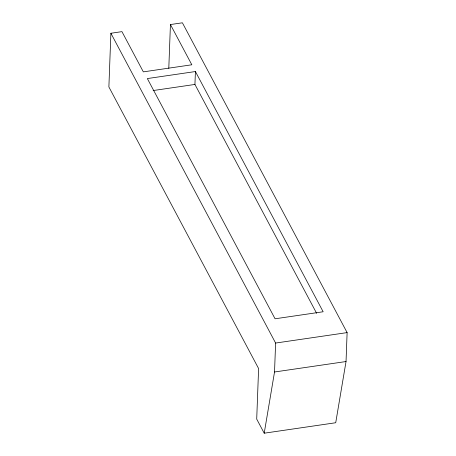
<?xml version="1.0" encoding="UTF-8"?>
<svg xmlns="http://www.w3.org/2000/svg" width="456" height="456" viewBox="0 0 456 456"><rect width="100%" height="100%" fill="white"/><g stroke="black" fill="none" stroke-linecap="round" stroke-linejoin="round"><path stroke-width="0.68" d="M170.436 24.55L191.828 64.781L143.344 71.871L121.951 31.641L110.888 33.259L108.881 86.954L258.603 368.545L256.711 419.098L264.212 433.2L335.719 422.74L346.036 361.534L347.119 332.601L182.4 22.8L170.436 24.55L168.794 68.349M316.646 313.34L194.934 84.44L195.419 71.541L147.345 78.569L275.071 318.79L323.15 311.762L195.419 71.541M264.212 433.2L274.529 371.993L275.612 343.054L110.888 33.259M153.13 90.55L194.934 84.44M275.612 343.054L347.119 332.601M274.529 371.993L346.036 361.534"/></g></svg>
